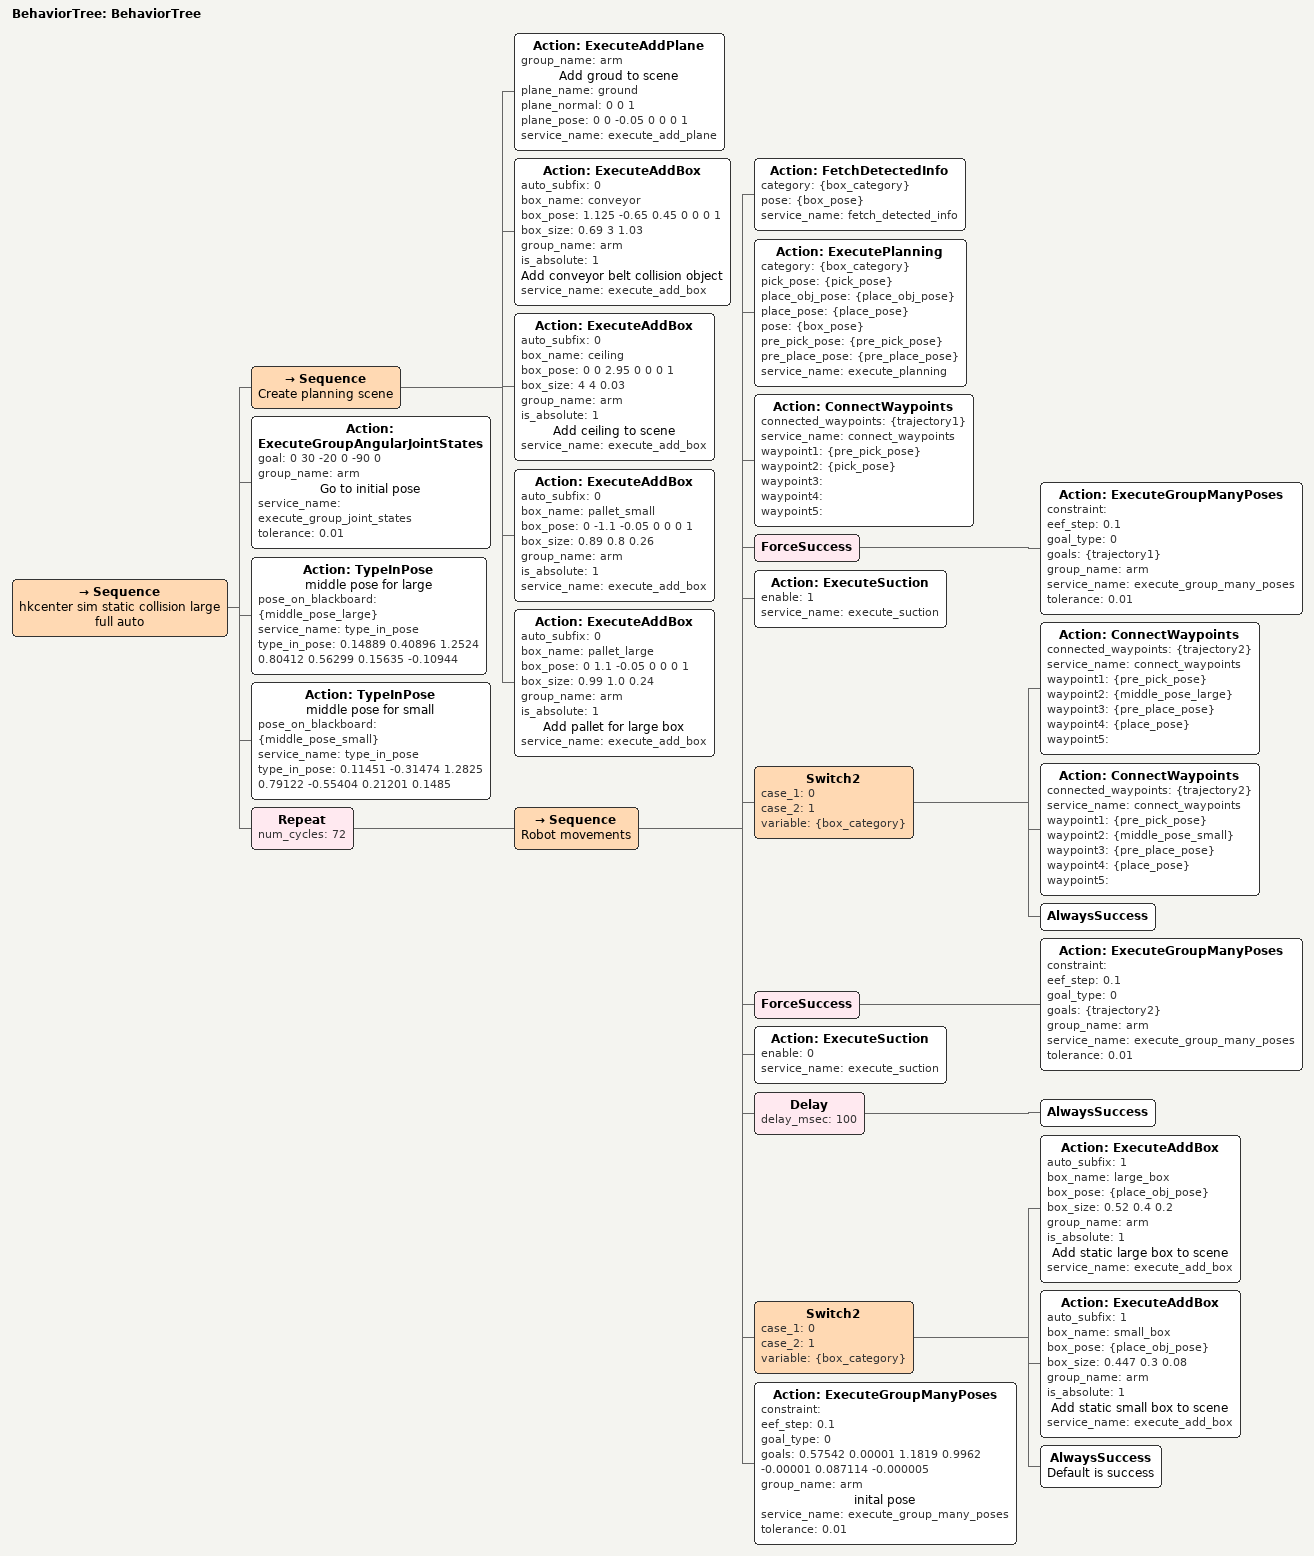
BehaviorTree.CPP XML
<?xml version="1.0"?>
<root main_tree_to_execute="BehaviorTree">
    <BehaviorTree ID="BehaviorTree">
        <Sequence name="hkcenter sim static collision large full auto">
            <Sequence name="Create planning scene">
                <Action ID="ExecuteAddPlane" group_name="arm" name="Add groud to scene" plane_name="ground" plane_normal="0 0 1" plane_pose="0 0 -0.05 0 0 0 1" service_name="execute_add_plane"/>
                <Action ID="ExecuteAddBox" auto_subfix="0" box_name="conveyor" box_pose="1.125 -0.65 0.45 0 0 0 1" box_size="0.69 3 1.03" group_name="arm" is_absolute="1" name="Add conveyor belt collision object" service_name="execute_add_box"/>
                <Action ID="ExecuteAddBox" auto_subfix="0" box_name="ceiling" box_pose="0 0 2.95 0 0 0 1" box_size="4 4 0.03" group_name="arm" is_absolute="1" name="Add ceiling to scene" service_name="execute_add_box"/>
                <Action ID="ExecuteAddBox" auto_subfix="0" box_name="pallet_small" box_pose="0 -1.1 -0.05 0 0 0 1" box_size="0.89 0.8 0.26" group_name="arm" is_absolute="1" service_name="execute_add_box"/>
                <Action ID="ExecuteAddBox" auto_subfix="0" box_name="pallet_large" box_pose="0 1.1 -0.05 0 0 0 1" box_size="0.99 1.0 0.24" group_name="arm" is_absolute="1" name="Add pallet for large box" service_name="execute_add_box"/>
            </Sequence>
            <Action ID="ExecuteGroupAngularJointStates" goal="0 30 -20 0 -90 0" group_name="arm" name="Go to initial pose" service_name="execute_group_joint_states" tolerance="0.01"/>
            <Action ID="TypeInPose" name="middle pose for large" pose_on_blackboard="{middle_pose_large}" service_name="type_in_pose" type_in_pose="0.14889 0.40896 1.2524 0.80412 0.56299 0.15635 -0.10944"/>
            <Action ID="TypeInPose" name="middle pose for small" pose_on_blackboard="{middle_pose_small}" service_name="type_in_pose" type_in_pose="0.11451 -0.31474 1.2825 0.79122 -0.55404 0.21201 0.1485"/>
            <Repeat num_cycles="72">
                <Sequence name="Robot movements">
                    <Action ID="FetchDetectedInfo" category="{box_category}" pose="{box_pose}" service_name="fetch_detected_info"/>
                    <Action ID="ExecutePlanning" category="{box_category}" pick_pose="{pick_pose}" place_obj_pose="{place_obj_pose}" place_pose="{place_pose}" pose="{box_pose}" pre_pick_pose="{pre_pick_pose}" pre_place_pose="{pre_place_pose}" service_name="execute_planning"/>
                    <Action ID="ConnectWaypoints" connected_waypoints="{trajectory1}" service_name="connect_waypoints" waypoint1="{pre_pick_pose}" waypoint2="{pick_pose}" waypoint3="" waypoint4="" waypoint5=""/>
                    <ForceSuccess>
                        <Action ID="ExecuteGroupManyPoses" constraint="" eef_step="0.1" goal_type="0" goals="{trajectory1}" group_name="arm" service_name="execute_group_many_poses" tolerance="0.01"/>
                    </ForceSuccess>
                    <Action ID="ExecuteSuction" enable="1" service_name="execute_suction"/>
                    <Switch2 case_1="0" case_2="1" variable="{box_category}">
                        <Action ID="ConnectWaypoints" connected_waypoints="{trajectory2}" service_name="connect_waypoints" waypoint1="{pre_pick_pose}" waypoint2="{middle_pose_large}" waypoint3="{pre_place_pose}" waypoint4="{place_pose}" waypoint5=""/>
                        <Action ID="ConnectWaypoints" connected_waypoints="{trajectory2}" service_name="connect_waypoints" waypoint1="{pre_pick_pose}" waypoint2="{middle_pose_small}" waypoint3="{pre_place_pose}" waypoint4="{place_pose}" waypoint5=""/>
                        <AlwaysSuccess/>
                    </Switch2>
                    <ForceSuccess>
                        <Action ID="ExecuteGroupManyPoses" constraint="" eef_step="0.1" goal_type="0" goals="{trajectory2}" group_name="arm" service_name="execute_group_many_poses" tolerance="0.01"/>
                    </ForceSuccess>
                    <Action ID="ExecuteSuction" enable="0" service_name="execute_suction"/>
                    <Delay delay_msec="100">
                        <AlwaysSuccess/>
                    </Delay>
                    <Switch2 case_1="0" case_2="1" variable="{box_category}">
                        <Action ID="ExecuteAddBox" auto_subfix="1" box_name="large_box" box_pose="{place_obj_pose}" box_size="0.52 0.4 0.2" group_name="arm" is_absolute="1" name="Add static large box to scene" service_name="execute_add_box"/>
                        <Action ID="ExecuteAddBox" auto_subfix="1" box_name="small_box" box_pose="{place_obj_pose}" box_size="0.447 0.3 0.08" group_name="arm" is_absolute="1" name="Add static small box to scene" service_name="execute_add_box"/>
                        <AlwaysSuccess name="Default is success"/>
                    </Switch2>
                    <Action ID="ExecuteGroupManyPoses" constraint="" eef_step="0.1" goal_type="0" goals="0.57542 0.00001 1.1819 0.9962 -0.00001 0.087114 -0.000005" group_name="arm" name="inital pose" service_name="execute_group_many_poses" tolerance="0.01"/>
                </Sequence>
            </Repeat>
        </Sequence>
    </BehaviorTree>
</root>
